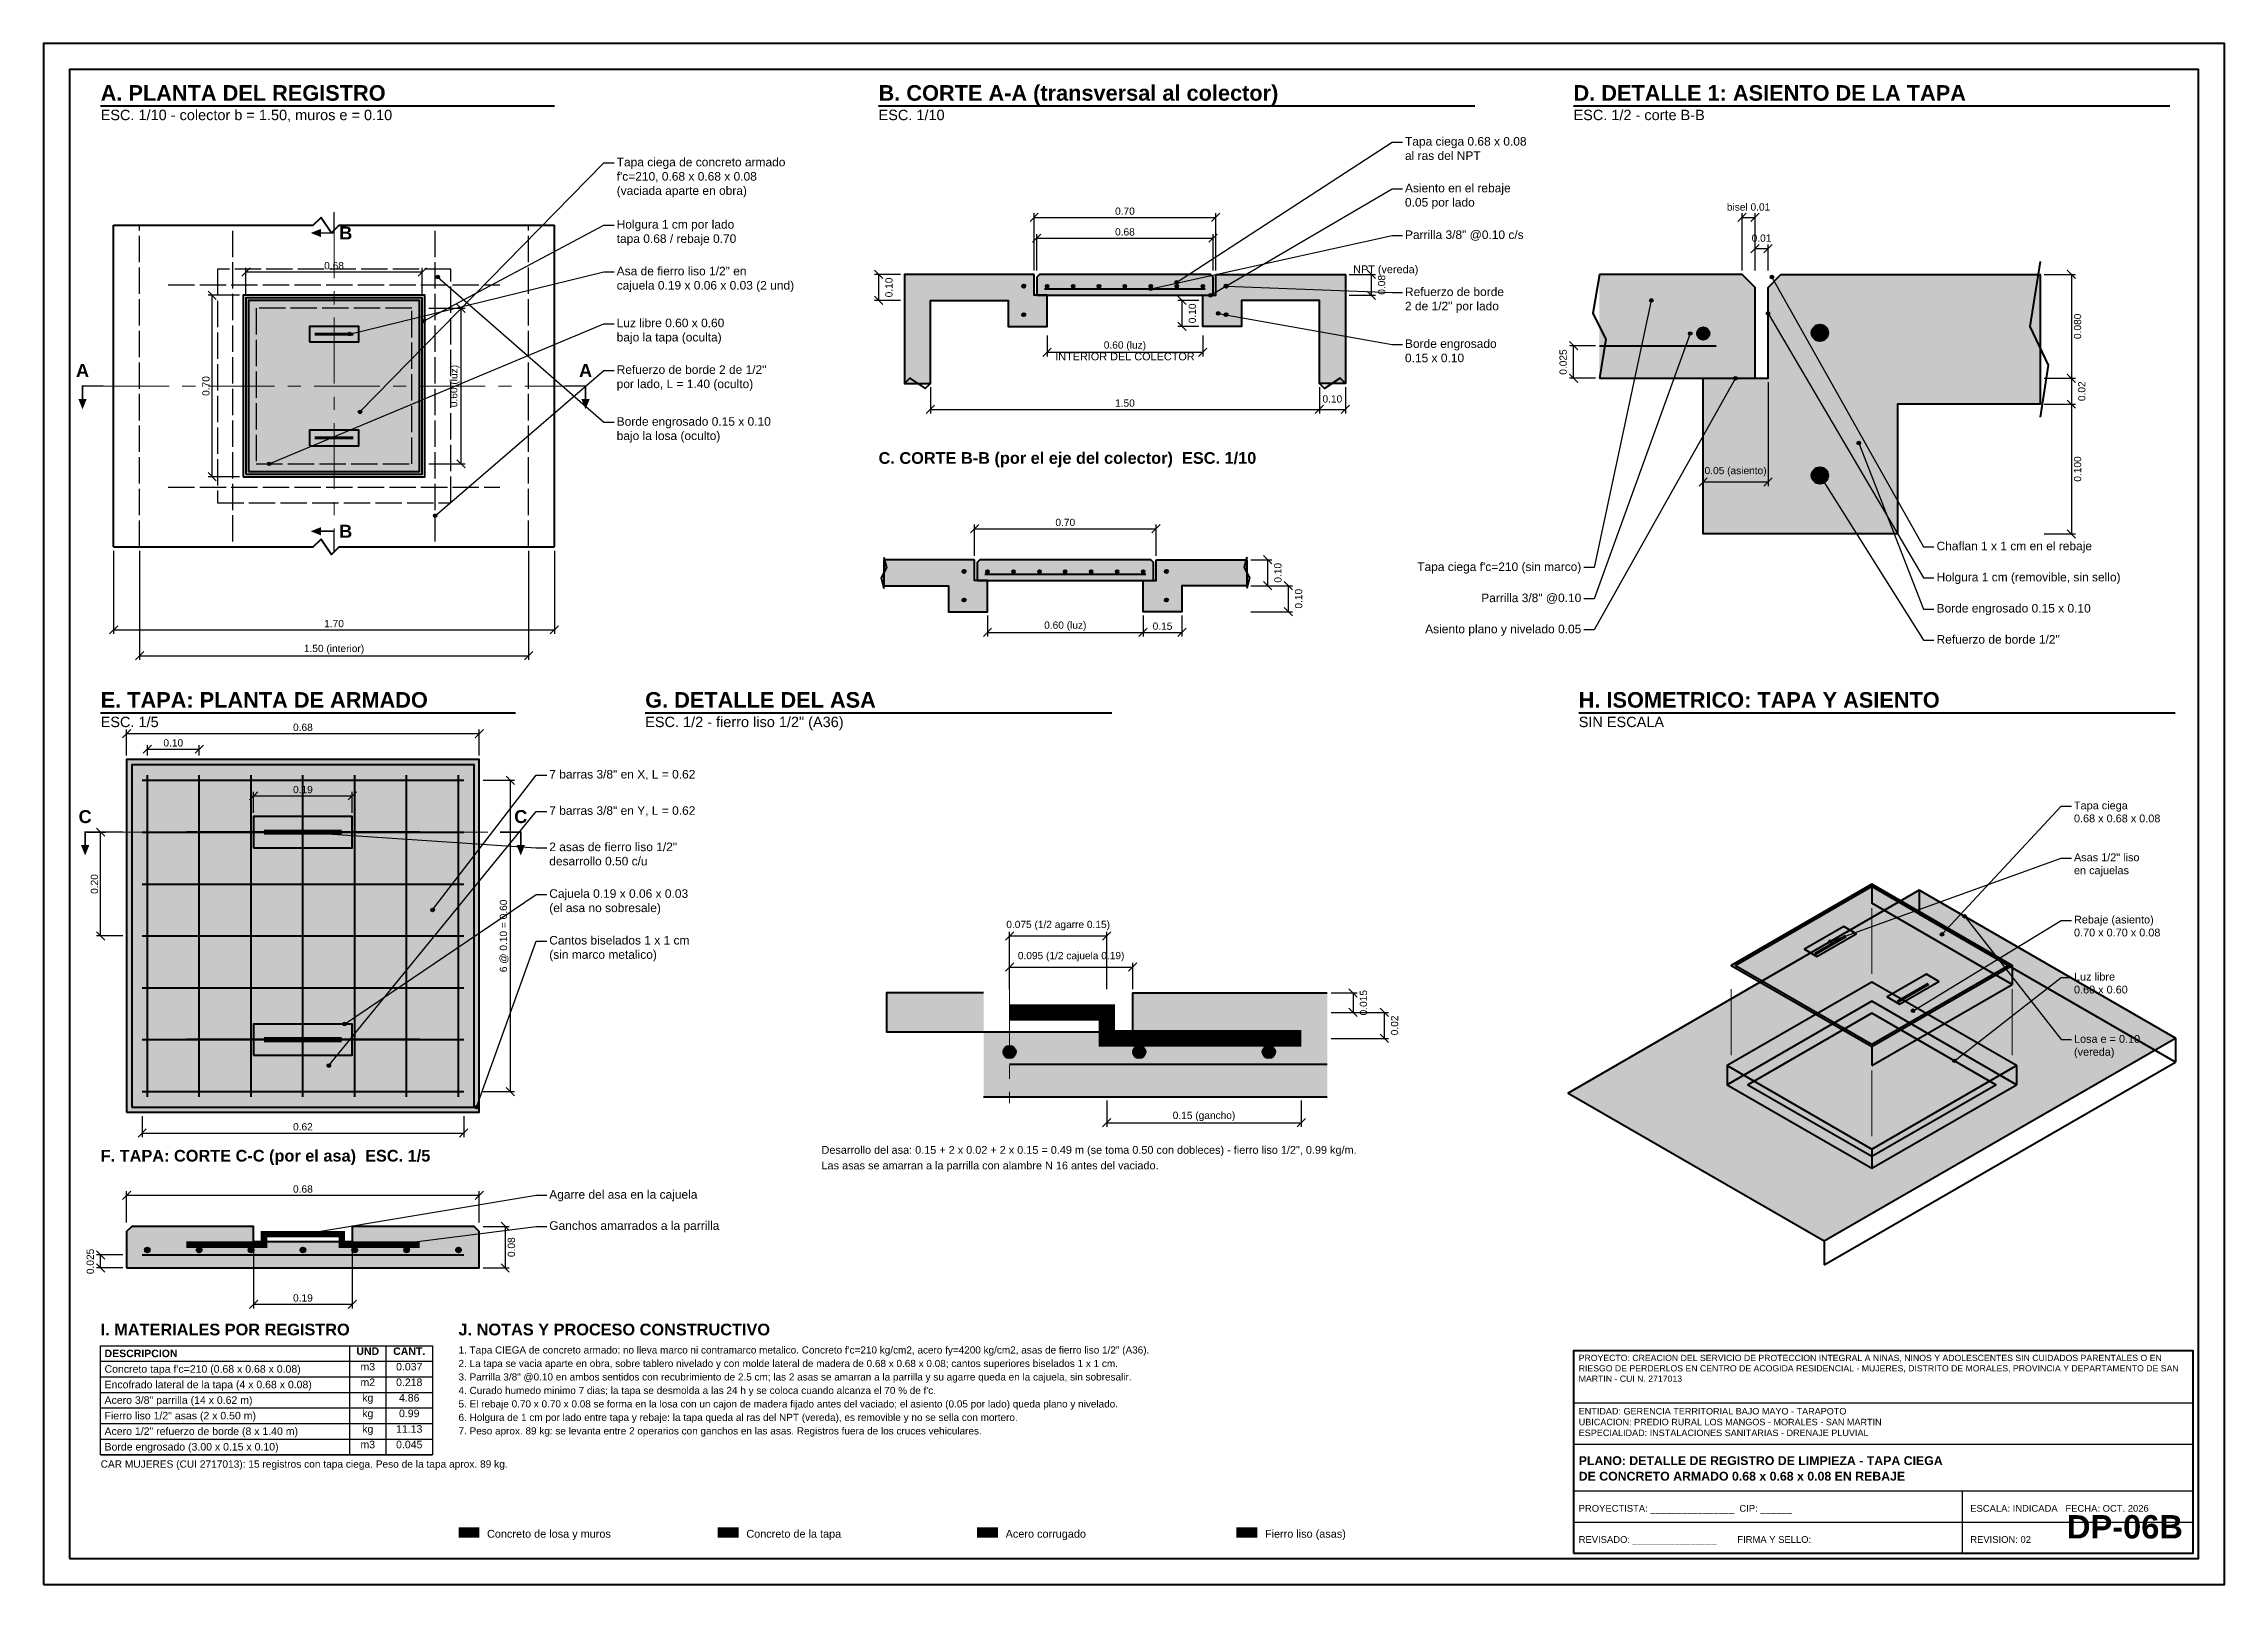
# Model space of a CAD drawing. Header units: millimetres. Extents: x 0 to 841, y 0 to 594.
import ezdxf
from ezdxf.enums import TextEntityAlignment as Align

# ---------------------------------------------------------------- set-up
doc = ezdxf.new("R2010")
doc.units = ezdxf.units.MM
doc.header["$LTSCALE"] = 8
doc.linetypes.add('CENTER', pattern=[5.08, 3.175, -0.635, 0.635, -0.635])
doc.linetypes.add('DASHED', pattern=[1.524, 1.27, -0.254])
for name, color, linetype, lineweight in [('ACERO', 1, 'Continuous', 40), ('ACERO_LISO', 30, 'Continuous', 40), ('ACERO_OCULTO', 1, 'DASHED', 25), ('CONCRETO', 8, 'Continuous', 50), ('CONCRETO_ACHURADO', 253, 'Continuous', 13), ('CORTE', 1, 'Continuous', 35), ('COTAS', 94, 'Continuous', 18), ('EJES', 1, 'CENTER', 18), ('LAMINA', 7, 'Continuous', 50), ('MEMBRETE', 7, 'Continuous', 25), ('NOTAS_LLAMADA', 30, 'Continuous', 25), ('OCULTO', 8, 'DASHED', 25), ('TAPA', 8, 'Continuous', 50), ('TEXTO', 7, 'Continuous', 25), ('TITULOS', 160, 'Continuous', 50)]:
    doc.layers.add(name, color=color, linetype=linetype, lineweight=lineweight)
doc.styles.add('ARIAL', font='arial.ttf')
doc.styles.add('ARIALB', font='arialbd.ttf')
doc.dimstyles.new('M_1_10', dxfattribs={"dimtxt": 2.8, "dimasz": 2.2, "dimexe": 1.6, "dimexo": 1.5, "dimgap": 1, "dimtad": 1, "dimlfac": 0.01, "dimzin": 0, "dimdsep": 46, "dimtxsty": 'ARIAL', "dimtsz": 1.6, "dimcen": 2.5, "dimclrd": 94, "dimclre": 94, "dimclrt": 7, "dimazin": 3, "dimtfac": 1, "dimtmove": 1, "dimatfit": 3})
doc.dimstyles.new('M_1_2', dxfattribs={"dimtxt": 2.8, "dimasz": 2.2, "dimexe": 1.6, "dimexo": 1.5, "dimgap": 1, "dimtad": 1, "dimdec": 3, "dimlfac": 0.002, "dimzin": 0, "dimdsep": 46, "dimtxsty": 'ARIAL', "dimtsz": 1.6, "dimcen": 2.5, "dimclrd": 94, "dimclre": 94, "dimclrt": 7, "dimazin": 3, "dimtfac": 1, "dimtmove": 1, "dimatfit": 3})
doc.dimstyles.new('M_1_5', dxfattribs={"dimtxt": 2.8, "dimasz": 2.2, "dimexe": 1.6, "dimexo": 1.5, "dimgap": 1, "dimtad": 1, "dimlfac": 0.005, "dimzin": 0, "dimdsep": 46, "dimtxsty": 'ARIAL', "dimtsz": 1.6, "dimcen": 2.5, "dimclrd": 94, "dimclre": 94, "dimclrt": 7, "dimazin": 3, "dimtfac": 1, "dimtmove": 1, "dimatfit": 3})

msp = doc.modelspace()

# ---------------------------------------------------------------- hatches: boundary and pattern name
at = {"layer": 'ACERO'}
h = msp.add_hatch(color=1, dxfattribs=at)
edge = h.paths.add_edge_path()
edge.add_arc((378, 500.5), 0.635, 0, 360)
h = msp.add_hatch(color=1, dxfattribs=at)
edge = h.paths.add_edge_path()
edge.add_arc((387, 500.45), 0.55, 0, 360)
h = msp.add_hatch(color=1, dxfattribs=at)
edge = h.paths.add_edge_path()
edge.add_arc((397, 500.45), 0.55, 0, 360)
h = msp.add_hatch(color=1, dxfattribs=at)
edge = h.paths.add_edge_path()
edge.add_arc((407, 500.45), 0.55, 0, 360)
h = msp.add_hatch(color=1, dxfattribs=at)
edge = h.paths.add_edge_path()
edge.add_arc((417, 500.45), 0.55, 0, 360)
h = msp.add_hatch(color=1, dxfattribs=at)
edge = h.paths.add_edge_path()
edge.add_arc((427, 500.45), 0.55, 0, 360)
h = msp.add_hatch(color=1, dxfattribs=at)
edge = h.paths.add_edge_path()
edge.add_arc((437, 500.45), 0.55, 0, 360)
h = msp.add_hatch(color=1, dxfattribs=at)
edge = h.paths.add_edge_path()
edge.add_arc((447, 500.45), 0.55, 0, 360)
h = msp.add_hatch(color=1, dxfattribs=at)
edge = h.paths.add_edge_path()
edge.add_arc((456, 500.5), 0.635, 0, 360)
h = msp.add_hatch(color=1, dxfattribs=at)
edge = h.paths.add_edge_path()
edge.add_arc((378, 489.5), 0.635, 0, 360)
h = msp.add_hatch(color=1, dxfattribs=at)
edge = h.paths.add_edge_path()
edge.add_arc((456, 489.5), 0.635, 0, 360)
h = msp.add_hatch(color=1, dxfattribs=at)
edge = h.paths.add_edge_path()
edge.add_arc((640, 482.25), 2.3812, 0, 360)
h = msp.add_hatch(color=1, dxfattribs=at)
edge = h.paths.add_edge_path()
edge.add_arc((685, 482.5), 3.175, 0, 360)
h = msp.add_hatch(color=1, dxfattribs=at)
edge = h.paths.add_edge_path()
edge.add_arc((685, 427.5), 3.175, 0, 360)
h = msp.add_hatch(color=1, dxfattribs=at)
edge = h.paths.add_edge_path()
edge.add_arc((355, 390.5), 0.635, 0, 360)
h = msp.add_hatch(color=1, dxfattribs=at)
edge = h.paths.add_edge_path()
edge.add_arc((364, 390.45), 0.55, 0, 360)
h = msp.add_hatch(color=1, dxfattribs=at)
edge = h.paths.add_edge_path()
edge.add_arc((374, 390.45), 0.55, 0, 360)
h = msp.add_hatch(color=1, dxfattribs=at)
edge = h.paths.add_edge_path()
edge.add_arc((384, 390.45), 0.55, 0, 360)
h = msp.add_hatch(color=1, dxfattribs=at)
edge = h.paths.add_edge_path()
edge.add_arc((394, 390.45), 0.55, 0, 360)
h = msp.add_hatch(color=1, dxfattribs=at)
edge = h.paths.add_edge_path()
edge.add_arc((404, 390.45), 0.55, 0, 360)
h = msp.add_hatch(color=1, dxfattribs=at)
edge = h.paths.add_edge_path()
edge.add_arc((414, 390.45), 0.55, 0, 360)
h = msp.add_hatch(color=1, dxfattribs=at)
edge = h.paths.add_edge_path()
edge.add_arc((424, 390.45), 0.55, 0, 360)
h = msp.add_hatch(color=1, dxfattribs=at)
edge = h.paths.add_edge_path()
edge.add_arc((433, 390.5), 0.635, 0, 360)
h = msp.add_hatch(color=1, dxfattribs=at)
edge = h.paths.add_edge_path()
edge.add_arc((355, 379.5), 0.635, 0, 360)
h = msp.add_hatch(color=1, dxfattribs=at)
edge = h.paths.add_edge_path()
edge.add_arc((433, 379.5), 0.635, 0, 360)
h = msp.add_hatch(color=1, dxfattribs=at)
edge = h.paths.add_edge_path()
edge.add_arc((372.5, 205.25), 2.3812, 0, 360)
h = msp.add_hatch(color=1, dxfattribs=at)
edge = h.paths.add_edge_path()
edge.add_arc((422.5, 205.25), 2.3812, 0, 360)
h = msp.add_hatch(color=1, dxfattribs=at)
edge = h.paths.add_edge_path()
edge.add_arc((472.5, 205.25), 2.3812, 0, 360)
h = msp.add_hatch(color=1, dxfattribs=at)
edge = h.paths.add_edge_path()
edge.add_arc((40, 128.9), 0.9525, 0, 360)
h = msp.add_hatch(color=1, dxfattribs=at)
edge = h.paths.add_edge_path()
edge.add_arc((60, 128.9), 0.9525, 0, 360)
h = msp.add_hatch(color=1, dxfattribs=at)
edge = h.paths.add_edge_path()
edge.add_arc((80, 128.9), 0.9525, 0, 360)
h = msp.add_hatch(color=1, dxfattribs=at)
edge = h.paths.add_edge_path()
edge.add_arc((100, 128.9), 0.9525, 0, 360)
h = msp.add_hatch(color=1, dxfattribs=at)
edge = h.paths.add_edge_path()
edge.add_arc((120, 128.9), 0.9525, 0, 360)
h = msp.add_hatch(color=1, dxfattribs=at)
edge = h.paths.add_edge_path()
edge.add_arc((140, 128.9), 0.9525, 0, 360)
h = msp.add_hatch(color=1, dxfattribs=at)
edge = h.paths.add_edge_path()
edge.add_arc((160, 128.9), 0.9525, 0, 360)
at = {"layer": 'CONCRETO_ACHURADO'}
for color, points in [(254, [(382, 505), (332, 505), (332, 463), (342, 463), (342, 495), (372, 495), (372, 485), (387, 485), (387, 497), (382, 497)]), (253, [(383, 497), (451, 497), (451, 504), (450, 505), (384, 505), (383, 504)]), (254, [(452, 505), (502, 505), (502, 463), (492, 463), (492, 495), (462, 495), (462, 485), (447, 485), (447, 497), (452, 497)]), (253, [(600, 465), (660, 465), (660, 500), (655, 505), (600, 505)]), (254, [(670, 505), (770, 505), (770, 455), (715, 455), (715, 405), (640, 405), (640, 465), (665, 465), (665, 500)]), (253, [(78, 428), (146, 428), (146, 496), (78, 496)]), (254, [(359, 395), (324, 395), (324, 385), (349, 385), (349, 375), (364, 375), (364, 387), (359, 387)]), (253, [(360, 387), (428, 387), (428, 394), (427, 395), (361, 395), (360, 394)]), (254, [(429, 395), (464, 395), (464, 385), (439, 385), (439, 375), (424, 375), (424, 387), (429, 387)]), (253, [(32, 182), (168, 182), (168, 318), (32, 318)]), (253, [(705, 207.36), (759.1785, 238.64), (705, 269.92), (650.8215, 238.64)]), (254, [(686.6749, 132.38), (822.1213, 210.58), (723.3251, 267.62), (587.8787, 189.42)]), (253, [(362.5, 228), (325, 228), (325, 213), (420, 213), (420, 228), (495, 228), (495, 188), (362.5, 188)]), (252, [(705, 167.8), (760.772, 200), (705, 232.2), (649.228, 200)]), (253, [(32, 122), (168, 122), (168, 136), (166, 138), (119, 138), (119, 132), (81, 132), (81, 138), (34, 138), (32, 136)])]:
    msp.add_hatch(color=color, dxfattribs=at).paths.add_polyline_path(points)
at = {"layer": 'NOTAS_LLAMADA'}
h = msp.add_hatch(color=30, dxfattribs=at)
edge = h.paths.add_edge_path()
edge.add_arc((152, 504), 0.7, 0, 360)
h = msp.add_hatch(color=30, dxfattribs=at)
edge = h.paths.add_edge_path()
edge.add_arc((666.5, 504), 0.7, 0, 360)
h = msp.add_hatch(color=30, dxfattribs=at)
edge = h.paths.add_edge_path()
edge.add_arc((427, 499.5), 0.7, 0, 360)
h = msp.add_hatch(color=30, dxfattribs=at)
edge = h.paths.add_edge_path()
edge.add_arc((437, 502), 0.7, 0, 360)
h = msp.add_hatch(color=30, dxfattribs=at)
edge = h.paths.add_edge_path()
edge.add_arc((450, 497), 0.7, 0, 360)
h = msp.add_hatch(color=30, dxfattribs=at)
edge = h.paths.add_edge_path()
edge.add_arc((456, 500.5), 0.7, 0, 360)
h = msp.add_hatch(color=30, dxfattribs=at)
edge = h.paths.add_edge_path()
edge.add_arc((453, 490), 0.7, 0, 360)
h = msp.add_hatch(color=30, dxfattribs=at)
edge = h.paths.add_edge_path()
edge.add_arc((620, 495), 0.7, 0, 360)
h = msp.add_hatch(color=30, dxfattribs=at)
edge = h.paths.add_edge_path()
edge.add_arc((665, 490), 0.7, 0, 360)
h = msp.add_hatch(color=30, dxfattribs=at)
edge = h.paths.add_edge_path()
edge.add_arc((118, 482), 0.7, 0, 360)
h = msp.add_hatch(color=30, dxfattribs=at)
edge = h.paths.add_edge_path()
edge.add_arc((146.5, 487), 0.7, 0, 360)
h = msp.add_hatch(color=30, dxfattribs=at)
edge = h.paths.add_edge_path()
edge.add_arc((635, 482.25), 0.7, 0, 360)
h = msp.add_hatch(color=30, dxfattribs=at)
edge = h.paths.add_edge_path()
edge.add_arc((652.5, 465), 0.7, 0, 360)
h = msp.add_hatch(color=30, dxfattribs=at)
edge = h.paths.add_edge_path()
edge.add_arc((122, 452), 0.7, 0, 360)
h = msp.add_hatch(color=30, dxfattribs=at)
edge = h.paths.add_edge_path()
edge.add_arc((700, 440), 0.7, 0, 360)
h = msp.add_hatch(color=30, dxfattribs=at)
edge = h.paths.add_edge_path()
edge.add_arc((87, 432), 0.7, 0, 360)
h = msp.add_hatch(color=30, dxfattribs=at)
edge = h.paths.add_edge_path()
edge.add_arc((685, 427.5), 0.7, 0, 360)
h = msp.add_hatch(color=30, dxfattribs=at)
edge = h.paths.add_edge_path()
edge.add_arc((151, 412), 0.7, 0, 360)
h = msp.add_hatch(color=30, dxfattribs=at)
edge = h.paths.add_edge_path()
edge.add_arc((100, 290), 0.7, 0, 360)
h = msp.add_hatch(color=30, dxfattribs=at)
edge = h.paths.add_edge_path()
edge.add_arc((150, 260), 0.7, 0, 360)
h = msp.add_hatch(color=30, dxfattribs=at)
edge = h.paths.add_edge_path()
edge.add_arc((740.8535, 257.5), 0.7, 0, 360)
h = msp.add_hatch(color=30, dxfattribs=at)
edge = h.paths.add_edge_path()
edge.add_arc((689.0651, 247.84), 0.7, 0, 360)
h = msp.add_hatch(color=30, dxfattribs=at)
edge = h.paths.add_edge_path()
edge.add_arc((732.0893, 250.6), 0.7, 0, 360)
h = msp.add_hatch(color=30, dxfattribs=at)
edge = h.paths.add_edge_path()
edge.add_arc((720.9349, 221.16), 0.7, 0, 360)
h = msp.add_hatch(color=30, dxfattribs=at)
edge = h.paths.add_edge_path()
edge.add_arc((116, 216), 0.7, 0, 360)
h = msp.add_hatch(color=30, dxfattribs=at)
edge = h.paths.add_edge_path()
edge.add_arc((736.8697, 201.84), 0.7, 0, 360)
h = msp.add_hatch(color=30, dxfattribs=at)
edge = h.paths.add_edge_path()
edge.add_arc((110, 200), 0.7, 0, 360)
h = msp.add_hatch(color=30, dxfattribs=at)
edge = h.paths.add_edge_path()
edge.add_arc((167, 184), 0.7, 0, 360)
h = msp.add_hatch(color=30, dxfattribs=at)
edge = h.paths.add_edge_path()
edge.add_arc((100, 135), 0.7, 0, 360)
h = msp.add_hatch(color=30, dxfattribs=at)
edge = h.paths.add_edge_path()
edge.add_arc((135, 131), 0.7, 0, 360)
at = {"layer": 'TEXTO'}
for color, points in [(254, [(160, 18), (168, 18), (168, 22), (160, 22)]), (253, [(260, 18), (268, 18), (268, 22), (260, 22)]), (1, [(360, 18), (368, 18), (368, 22), (360, 22)]), (30, [(460, 18), (468, 18), (468, 22), (460, 22)])]:
    msp.add_hatch(color=color, dxfattribs=at).paths.add_polyline_path(points)

# ---------------------------------------------------------------- linework, layer by layer
at = {"layer": 'ACERO'}
for p, q in [((386, 499.5), (448, 499.5)), ((600, 477.5), (645, 477.5)), ((363, 389.5), (425, 389.5)), ((40, 188), (40, 312)), ((60, 188), (60, 312)), ((80, 188), (80, 312)), ((100, 188), (100, 312)), ((120, 188), (120, 312)), ((140, 188), (140, 312)), ((160, 188), (160, 312)), ((38, 310), (162, 310)), ((38, 290), (162, 290)), ((38, 270), (162, 270)), ((38, 250), (162, 250)), ((38, 230), (162, 230)), ((38, 210), (162, 210)), ((372.5, 200.5), (495, 200.5)), ((38, 190), (162, 190)), ((38, 127), (162, 127))]:
    msp.add_line(p, q, dxfattribs=at)
for centre, radius in [((378, 500.5), 0.635), ((387, 500.45), 0.55), ((397, 500.45), 0.55), ((407, 500.45), 0.55), ((417, 500.45), 0.55), ((427, 500.45), 0.55), ((437, 500.45), 0.55), ((447, 500.45), 0.55), ((456, 500.5), 0.635), ((378, 489.5), 0.635), ((456, 489.5), 0.635), ((640, 482.25), 2.3812), ((685, 482.5), 3.175), ((685, 427.5), 3.175), ((355, 390.5), 0.635), ((364, 390.45), 0.55), ((374, 390.45), 0.55), ((384, 390.45), 0.55), ((394, 390.45), 0.55), ((404, 390.45), 0.55), ((414, 390.45), 0.55), ((424, 390.45), 0.55), ((433, 390.5), 0.635), ((355, 379.5), 0.635), ((433, 379.5), 0.635), ((372.5, 205.25), 2.3812), ((422.5, 205.25), 2.3812), ((472.5, 205.25), 2.3812), ((40, 128.9), 0.9525), ((60, 128.9), 0.9525), ((80, 128.9), 0.9525), ((100, 128.9), 0.9525), ((120, 128.9), 0.9525), ((140, 128.9), 0.9525), ((160, 128.9), 0.9525)]:
    msp.add_circle(centre, radius, dxfattribs=at)
at = {"layer": 'ACERO_LISO'}
for points, const_width in [([(104.5, 482), (119.5, 482)], 1.2), ([(104.5, 442), (119.5, 442)], 1.2), ([(55, 290), (85, 290)], 0.9), ([(85, 290), (115, 290)], 2), ([(115, 290), (145, 290)], 0.9), ([(683.0896, 243.01), (695.0407, 249.91)], 1.2), ([(714.9593, 224.61), (726.9104, 231.51)], 1.2), ([(372.5, 220.5), (410, 220.5), (410, 210.5), (485, 210.5)], 6.35), ([(55, 210), (85, 210)], 0.9), ([(85, 210), (115, 210)], 2), ([(115, 210), (145, 210)], 0.9), ([(55, 131), (85, 131), (85, 135), (115, 135), (115, 131), (145, 131)], 2.54)]:
    msp.add_lwpolyline(points, dxfattribs=dict(at, const_width=const_width))
at = {"layer": 'ACERO_OCULTO'}
for p, q in [((73, 402), (73, 522)), ((151, 402), (151, 522)), ((48, 501), (176, 501)), ((48, 423), (176, 423))]:
    msp.add_line(p, q, dxfattribs=at)
at = {"layer": 'CONCRETO'}
for p, q in [((27, 400), (27, 524)), ((197, 400), (197, 524)), ((723.3251, 267.62), (723.3251, 258.42)), ((822.1213, 201.38), (723.3251, 258.42)), ((822.1213, 210.58), (822.1213, 201.38)), ((649.228, 200), (649.228, 192.64)), ((686.6749, 123.18), (822.1213, 201.38)), ((760.772, 200), (760.772, 192.64)), ((705, 167.8), (705, 160.44)), ((686.6749, 132.38), (686.6749, 123.18))]:
    msp.add_line(p, q, dxfattribs=at)
for points in [[(27, 524), (104, 524), (107, 527), (111, 521), (114, 524), (197, 524)], [(770, 510), (766, 485), (773, 470), (770, 450)], [(332, 463), (334, 465), (340, 461), (342, 463)], [(502, 463), (500, 465), (494, 461), (492, 463)], [(27, 400), (104, 400), (107, 403), (111, 397), (114, 400), (197, 400)], [(324, 396), (325, 392), (323, 388), (324, 384)], [(464, 396), (463, 392), (465, 388), (464, 384)]]:
    msp.add_lwpolyline(points, dxfattribs=at)
for points in [[(382, 505), (332, 505), (332, 463), (342, 463), (342, 495), (372, 495), (372, 485), (387, 485), (387, 497), (382, 497)], [(452, 505), (502, 505), (502, 463), (492, 463), (492, 495), (462, 495), (462, 485), (447, 485), (447, 497), (452, 497)], [(670, 505), (770, 505), (770, 455), (715, 455), (715, 405), (640, 405), (640, 465), (665, 465), (665, 500)], [(77, 427), (147, 427), (147, 497), (77, 497)], [(102.5, 479), (121.5, 479), (121.5, 485), (102.5, 485)], [(102.5, 439), (121.5, 439), (121.5, 445), (102.5, 445)], [(359, 395), (324, 395), (324, 385), (349, 385), (349, 375), (364, 375), (364, 387), (359, 387)], [(429, 395), (464, 395), (464, 385), (439, 385), (439, 375), (424, 375), (424, 387), (429, 387)], [(81, 284), (119, 284), (119, 296), (81, 296)], [(686.6749, 132.38), (822.1213, 210.58), (723.3251, 267.62), (587.8787, 189.42)], [(683.8863, 242.09), (699.0244, 250.83), (694.244, 253.59), (679.1058, 244.85)], [(705, 167.8), (760.772, 200), (705, 232.2), (649.228, 200)], [(715.756, 223.69), (730.8942, 232.43), (726.1137, 235.19), (710.9756, 226.45)], [(705, 160.44), (760.772, 192.64), (705, 224.84), (649.228, 192.64)], [(705, 165.04), (752.8046, 192.64), (705, 220.24), (657.1954, 192.64)], [(81, 204), (119, 204), (119, 216), (81, 216)]]:
    msp.add_lwpolyline(points, close=True, dxfattribs=at)
at = {"layer": 'CORTE', "const_width": 0.6}
for points in [[(112, 529), (112, 521), (107, 521)], [(23, 462), (15, 462), (15, 457)], [(201, 462), (209, 462), (209, 457)], [(112, 398), (112, 406), (107, 406)], [(24, 290), (16, 290), (16, 285)], [(176, 290), (184, 290), (184, 285)]]:
    msp.add_lwpolyline(points, dxfattribs=at)
at = {"layer": 'CORTE', "color": 1}
for points in [[(107, 519.4), (107, 522.6), (103, 521)], [(13.4, 457), (16.6, 457), (15, 453)], [(207.4, 457), (210.6, 457), (209, 453)], [(107, 404.4), (107, 407.6), (103, 406)], [(14.4, 285), (17.6, 285), (16, 281)], [(182.4, 285), (185.6, 285), (184, 281)]]:
    msp.add_solid(points, dxfattribs=at)
at = {"layer": 'EJES'}
for p, q in [((112, 529), (112, 398)), ((23, 462), (201, 462)), ((24, 290), (176, 290)), ((705, 260.72), (705, 233.12)), ((372.5, 230.5), (372.5, 185.5)), ((650.8215, 229.44), (650.8215, 201.84)), ((759.1785, 229.44), (759.1785, 201.84)), ((705, 198.16), (705, 170.56))]:
    msp.add_line(p, q, dxfattribs=at)
at = {"layer": 'LAMINA'}
msp.add_lwpolyline([(0, 0), (841, 0), (841, 594), (0, 594)], close=True, dxfattribs=at)
at = {"layer": 'LAMINA', "lineweight": 70}
msp.add_lwpolyline([(10, 10), (831, 10), (831, 584), (10, 584)], close=True, dxfattribs=at)
at = {"layer": 'MEMBRETE'}
for p, q in [((22, 86), (150, 86)), ((118, 92), (118, 50)), ((132, 92), (132, 50)), ((22, 80), (150, 80)), ((22, 74), (150, 74)), ((22, 68), (150, 68)), ((590, 70), (829, 70)), ((22, 62), (150, 62)), ((22, 56), (150, 56)), ((590, 54), (829, 54)), ((22, 50), (150, 50)), ((590, 36), (829, 36)), ((740, 12), (740, 36)), ((590, 24), (829, 24))]:
    msp.add_line(p, q, dxfattribs=at)
msp.add_lwpolyline([(22, 92), (150, 92), (150, 50), (22, 50)], close=True, dxfattribs=at)
at = {"layer": 'MEMBRETE', "lineweight": 50}
msp.add_lwpolyline([(590, 12), (829, 12), (829, 90), (590, 90)], close=True, dxfattribs=at)
at = {"layer": 'NOTAS_LLAMADA'}
for points in [[(437, 502), (520, 556), (524, 556)], [(122, 452), (216, 548), (220, 548)], [(450, 497), (520, 538), (524, 538)], [(146.5, 487), (216, 524), (220, 524)], [(427, 499.5), (520, 520), (524, 520)], [(118, 482), (216, 506), (220, 506)], [(152, 504), (216, 448), (220, 448)], [(456, 500.5), (520, 498), (524, 498)], [(666.5, 504), (725, 400), (729, 400)], [(453, 490), (520, 478), (524, 478)], [(620, 495), (598, 392), (594, 392)], [(665, 490), (725, 388), (729, 388)], [(87, 432), (216, 486), (220, 486)], [(635, 482.25), (598, 380), (594, 380)], [(151, 412), (216, 468), (220, 468)], [(652.5, 465), (598, 368), (594, 368)], [(700, 440), (725, 376), (729, 376)], [(685, 427.5), (725, 364), (729, 364)], [(150, 260), (190, 312), (194, 312)], [(110, 200), (190, 298), (194, 298)], [(732.0893, 250.6), (778, 300), (782, 300)], [(100, 290), (190, 284), (194, 284)], [(689.0651, 247.84), (778, 280), (782, 280)], [(116, 216), (190, 266), (194, 266)], [(720.9349, 221.16), (778, 256), (782, 256)], [(740.8535, 257.5), (778, 210), (782, 210)], [(167, 184), (190, 248), (194, 248)], [(736.8697, 201.84), (778, 234), (782, 234)], [(100, 135), (190, 150), (194, 150)], [(135, 131), (190, 138), (194, 138)]]:
    msp.add_lwpolyline(points, dxfattribs=at)
for centre in [(152, 504), (666.5, 504), (427, 499.5), (437, 502), (450, 497), (456, 500.5), (453, 490), (620, 495), (665, 490), (118, 482), (146.5, 487), (635, 482.25), (652.5, 465), (122, 452), (700, 440), (87, 432), (685, 427.5), (151, 412), (100, 290), (150, 260), (740.8535, 257.5), (689.0651, 247.84), (732.0893, 250.6), (720.9349, 221.16), (116, 216), (736.8697, 201.84), (110, 200), (167, 184), (100, 135), (135, 131)]:
    msp.add_circle(centre, 0.7, dxfattribs=at)
at = {"layer": 'OCULTO'}
for p, q in [((37, 400), (37, 524)), ((187, 400), (187, 524))]:
    msp.add_line(p, q, dxfattribs=at)
for points in [[(67, 417), (157, 417), (157, 507), (67, 507)], [(82, 432), (142, 432), (142, 492), (82, 492)]]:
    msp.add_lwpolyline(points, close=True, dxfattribs=at)
at = {"layer": 'TAPA'}
for p, q in [((705, 269.92), (705, 262.56)), ((759.1785, 231.28), (705, 262.56)), ((759.1785, 238.64), (759.1785, 231.28)), ((705, 200), (759.1785, 231.28)), ((705, 207.36), (705, 200)), ((362.5, 188), (495, 188))]:
    msp.add_line(p, q, dxfattribs=at)
for points in [[(383, 497), (451, 497), (451, 504), (450, 505), (384, 505), (383, 504)], [(78, 428), (146, 428), (146, 496), (78, 496)], [(79, 429), (145, 429), (145, 495), (79, 495)], [(360, 387), (428, 387), (428, 394), (427, 395), (361, 395), (360, 394)], [(32, 182), (168, 182), (168, 318), (32, 318)], [(34, 184), (166, 184), (166, 316), (34, 316)], [(705, 207.36), (759.1785, 238.64), (705, 269.92), (650.8215, 238.64)], [(705, 208.28), (757.5851, 238.64), (705, 269), (652.4149, 238.64)], [(32, 122), (168, 122), (168, 136), (166, 138), (119, 138), (119, 132), (81, 132), (81, 138), (34, 138), (32, 136)]]:
    msp.add_lwpolyline(points, close=True, dxfattribs=at)
for points in [[(600, 505), (597.5, 490), (602.5, 480), (600, 465)], [(600, 465), (660, 465), (660, 500), (655, 505), (600, 505)], [(362.5, 228), (325, 228), (325, 213), (420, 213), (420, 228), (495, 228)]]:
    msp.add_lwpolyline(points, dxfattribs=at)
at = {"layer": 'TITULOS', "lineweight": 70}
for p, q in [((22, 570), (197, 570)), ((322, 570), (552, 570)), ((590, 570), (820, 570)), ((22, 336), (182, 336)), ((232, 336), (412, 336)), ((592, 336), (822, 336))]:
    msp.add_line(p, q, dxfattribs=at)

# ---------------------------------------------------------------- texts
at = {"layer": 'CORTE', "style": 'ARIALB'}
for p in [(114, 521), (114, 406)]:
    msp.add_text('B', height=5, dxfattribs=at).set_placement(p, align=Align.MIDDLE_LEFT)
for s, p in [('A', (15, 464)), ('A', (209, 464)), ('C', (16, 292)), ('C', (184, 292))]:
    msp.add_text(s, height=5, dxfattribs=at).set_placement(p, align=Align.BOTTOM_CENTER)
at = {"layer": 'TEXTO'}
for s, height, style, p in [('NPT (vereda)', 3, 'ARIAL', (505, 505.5)), ('Desarrollo del asa: 0.15 + 2 x 0.02 + 2 x 0.15 = 0.49 m (se toma 0.50 con dobleces) - fierro liso 1/2", 0.99 kg/m.', 3, 'ARIAL', (300, 166)), ('Las asas se amarran a la parrilla con alambre N 16 antes del vaciado.', 3, 'ARIAL', (300, 160)), ("Concreto tapa f'c=210 (0.68 x 0.68 x 0.08)", 2.9, 'ARIAL', (23.5, 81.6)), ('DESCRIPCION', 2.9, 'ARIALB', (23.5, 87.6)), ('2. La tapa se vacia aparte en obra, sobre tablero nivelado y con molde lateral de madera de 0.68 x 0.68 x 0.08; cantos superiores biselados 1 x 1 cm.', 2.75, 'ARIAL', (160, 83.8)), ('1. Tapa CIEGA de concreto armado: no lleva marco ni contramarco metalico. Concreto f\'c=210 kg/cm2, acero fy=4200 kg/cm2, asas de fierro liso 1/2" (A36).', 2.75, 'ARIAL', (160, 89)), ('Encofrado lateral de la tapa (4 x 0.68 x 0.08)', 2.9, 'ARIAL', (23.5, 75.6)), ("4. Curado humedo minimo 7 dias; la tapa se desmolda a las 24 h y se coloca cuando alcanza el 70 % de f'c.", 2.75, 'ARIAL', (160, 73.4)), ('3. Parrilla 3/8" @0.10 en ambos sentidos con recubrimiento de 2.5 cm; las 2 asas se amarran a la parrilla y su agarre queda en la cajuela, sin sobresalir.', 2.75, 'ARIAL', (160, 78.6)), ('Acero 3/8" parrilla (14 x 0.62 m)', 2.9, 'ARIAL', (23.5, 69.6)), ('5. El rebaje 0.70 x 0.70 x 0.08 se forma en la losa con un cajon de madera fijado antes del vaciado; el asiento (0.05 por lado) queda plano y nivelado.', 2.75, 'ARIAL', (160, 68.2)), ('Acero 1/2" refuerzo de borde (8 x 1.40 m)', 2.9, 'ARIAL', (23.5, 57.6)), ('Fierro liso 1/2" asas (2 x 0.50 m)', 2.9, 'ARIAL', (23.5, 63.6)), ('6. Holgura de 1 cm por lado entre tapa y rebaje: la tapa queda al ras del NPT (vereda), es removible y no se sella con mortero.', 2.75, 'ARIAL', (160, 63)), ('7. Peso aprox. 89 kg: se levanta entre 2 operarios con ganchos en las asas. Registros fuera de los cruces vehiculares.', 2.75, 'ARIAL', (160, 57.8)), ('Borde engrosado (3.00 x 0.15 x 0.10)', 2.9, 'ARIAL', (23.5, 51.6)), ('CAR MUJERES (CUI 2717013): 15 registros con tapa ciega. Peso de la tapa aprox. 89 kg.', 2.8, 'ARIAL', (22, 45)), ('PLANO: DETALLE DE REGISTRO DE LIMPIEZA - TAPA CIEGA', 3.4, 'ARIALB', (592, 46)), ('DE CONCRETO ARMADO 0.68 x 0.68 x 0.08 EN REBAJE', 3.4, 'ARIALB', (592, 40)), ('PROYECTISTA: ________________  CIP: ______', 2.6, 'ARIAL', (592, 28)), ('ESCALA: INDICADA   FECHA: OCT. 2026', 2.6, 'ARIAL', (743, 28)), ('Concreto de losa y muros', 3, 'ARIAL', (171, 18)), ('Concreto de la tapa', 3, 'ARIAL', (271, 18)), ('Acero corrugado', 3, 'ARIAL', (371, 18)), ('Fierro liso (asas)', 3, 'ARIAL', (471, 18)), ('REVISADO: ________________        FIRMA Y SELLO:', 2.6, 'ARIAL', (592, 16)), ('REVISION: 02', 2.6, 'ARIAL', (743, 16))]:
    msp.add_text(s, height=height, dxfattribs=dict(at, style=style)).set_placement(p)
for s, height, style, p in [('INTERIOR DEL COLECTOR', 3, 'ARIAL', (417, 471)), ('UND', 2.9, 'ARIALB', (125, 87.6)), ('m3', 2.9, 'ARIAL', (125, 81.6)), ('CANT.', 2.9, 'ARIALB', (141, 87.6)), ('0.037', 2.9, 'ARIAL', (141, 81.6)), ('m2', 2.9, 'ARIAL', (125, 75.6)), ('0.218', 2.9, 'ARIAL', (141, 75.6)), ('kg', 2.9, 'ARIAL', (125, 69.6)), ('kg', 2.9, 'ARIAL', (125, 63.6)), ('4.86', 2.9, 'ARIAL', (141, 69.6)), ('0.99', 2.9, 'ARIAL', (141, 63.6)), ('kg', 2.9, 'ARIAL', (125, 57.6)), ('11.13', 2.9, 'ARIAL', (141, 57.6)), ('m3', 2.9, 'ARIAL', (125, 51.6)), ('0.045', 2.9, 'ARIAL', (141, 51.6))]:
    msp.add_text(s, height=height, dxfattribs=dict(at, style=style)).set_placement(p, align=Align.BOTTOM_CENTER)
at = {"layer": 'TEXTO', "style": 'ARIAL'}
for s, insert, char_height, width, attachment_point in [('Tapa ciega 0.68 x 0.08\\Pal ras del NPT', (525, 557.98), 3.3, 60, 1), ("Tapa ciega de concreto armado\\Pf'c=210, 0.68 x 0.68 x 0.08\\P(vaciada aparte en obra)", (221, 549.98), 3.3, 80, 1), ('Asiento en el rebaje\\P0.05 por lado', (525, 539.98), 3.3, 60, 1), ('Holgura 1 cm por lado\\Ptapa 0.68 / rebaje 0.70', (221, 525.98), 3.3, 80, 1), ('Parrilla 3/8" @0.10 c/s', (525, 521.98), 3.3, 60, 1), ('Asa de fierro liso 1/2" en\\Pcajuela 0.19 x 0.06 x 0.03 (2 und)', (221, 507.98), 3.3, 80, 1), ('Refuerzo de borde\\P2 de 1/2" por lado', (525, 499.98), 3.3, 60, 1), ('Luz libre 0.60 x 0.60\\Pbajo la tapa (oculta)', (221, 487.98), 3.3, 80, 1), ('Borde engrosado\\P0.15 x 0.10', (525, 479.98), 3.3, 60, 1), ('Refuerzo de borde 2 de 1/2"\\Ppor lado, L = 1.40 (oculto)', (221, 469.98), 3.3, 80, 1), ('Borde engrosado 0.15 x 0.10\\Pbajo la losa (oculto)', (221, 449.98), 3.3, 80, 1), ('Chaflan 1 x 1 cm en el rebaje', (730, 401.98), 3.3, 80, 1), ("Tapa ciega f'c=210 (sin marco)", (593, 393.98), 3.3, 75, 3), ('Holgura 1 cm (removible, sin sello)', (730, 389.98), 3.3, 80, 1), ('Parrilla 3/8" @0.10', (593, 381.98), 3.3, 75, 3), ('Asiento plano y nivelado 0.05', (593, 369.98), 3.3, 75, 3), ('Borde engrosado 0.15 x 0.10', (730, 377.98), 3.3, 80, 1), ('Refuerzo de borde 1/2"', (730, 365.98), 3.3, 80, 1), ('7 barras 3/8" en X, L = 0.62', (195, 313.98), 3.3, 90, 1), ('7 barras 3/8" en Y, L = 0.62', (195, 299.98), 3.3, 90, 1), ('Tapa ciega\\P0.68 x 0.68 x 0.08', (783, 301.8), 3, 50, 1), ('2 asas de fierro liso 1/2"\\Pdesarrollo 0.50 c/u', (195, 285.98), 3.3, 90, 1), ('Asas 1/2" liso\\Pen cajuelas', (783, 281.8), 3, 50, 1), ('Cajuela 0.19 x 0.06 x 0.03\\P(el asa no sobresale)', (195, 267.98), 3.3, 90, 1), ('Rebaje (asiento)\\P0.70 x 0.70 x 0.08', (783, 257.8), 3, 50, 1), ('Cantos biselados 1 x 1 cm\\P(sin marco metalico)', (195, 249.98), 3.3, 90, 1), ('Luz libre\\P0.60 x 0.60', (783, 235.8), 3, 50, 1), ('Losa e = 0.10\\P(vereda)', (783, 211.8), 3, 50, 1), ('Agarre del asa en la cajuela', (195, 151.98), 3.3, 80, 1), ('Ganchos amarrados a la parrilla', (195, 139.98), 3.3, 80, 1), ('PROYECTO: CREACION DEL SERVICIO DE PROTECCION INTEGRAL A NINAS, NINOS Y ADOLESCENTES SIN CUIDADOS PARENTALES O EN RIESGO DE PERDERLOS EN CENTRO DE ACOGIDA RESIDENCIAL - MUJERES, DISTRITO DE MORALES, PROVINCIA Y DEPARTAMENTO DE SAN MARTIN - CUI N. 2717013', (592, 88.5), 2.4, 232, 1), ('ENTIDAD: GERENCIA TERRITORIAL BAJO MAYO - TARAPOTO\\PUBICACION: PREDIO RURAL LOS MANGOS - MORALES - SAN MARTIN\\PESPECIALIDAD: INSTALACIONES SANITARIAS - DRENAJE PLUVIAL', (592, 68), 2.5, 232, 1)]:
    msp.add_mtext(s, dxfattribs=dict(at, insert=insert, char_height=char_height, width=width, attachment_point=attachment_point))
at = {"layer": 'TITULOS'}
for s, height, style, p in [('A. PLANTA DEL REGISTRO', 6, 'ARIALB', (22, 572)), ('B. CORTE A-A (transversal al colector)', 6, 'ARIALB', (322, 572)), ('D. DETALLE 1: ASIENTO DE LA TAPA', 6, 'ARIALB', (590, 572)), ('ESC. 1/10 - colector b = 1.50, muros e = 0.10', 4, 'ARIAL', (22, 564.5)), ('ESC. 1/10', 4, 'ARIAL', (322, 564.5)), ('ESC. 1/2 - corte B-B', 4, 'ARIAL', (590, 564.5)), ('C. CORTE B-B (por el eje del colector)  ESC. 1/10', 4.5, 'ARIALB', (322, 432)), ('E. TAPA: PLANTA DE ARMADO', 6, 'ARIALB', (22, 338)), ('G. DETALLE DEL ASA', 6, 'ARIALB', (232, 338)), ('H. ISOMETRICO: TAPA Y ASIENTO', 6, 'ARIALB', (592, 338)), ('ESC. 1/5', 4, 'ARIAL', (22, 330.5)), ('ESC. 1/2 - fierro liso 1/2" (A36)', 4, 'ARIAL', (232, 330.5)), ('SIN ESCALA', 4, 'ARIAL', (592, 330.5)), ('F. TAPA: CORTE C-C (por el asa)  ESC. 1/5', 4.5, 'ARIALB', (22, 163)), ('I. MATERIALES POR REGISTRO', 4.5, 'ARIALB', (22, 96)), ('J. NOTAS Y PROCESO CONSTRUCTIVO', 4.5, 'ARIALB', (160, 96))]:
    msp.add_text(s, height=height, dxfattribs=dict(at, style=style)).set_placement(p)
at = {"layer": 'TITULOS', "style": 'ARIALB'}
msp.add_text('DP-06B', height=9, dxfattribs=at).set_placement((825, 15), align=Align.BOTTOM_RIGHT)

# ---------------------------------------------------------------- dimensions: what is measured, and where the dimension line sits
at = {"layer": 'COTAS'}
for base, p1, p2, dimstyle in [((382, 527), (382, 505), (452, 505), 'M_1_10'), ((383, 519), (383, 505), (451, 505), 'M_1_10'), ((78, 506), (78, 496), (146, 496), 'M_1_10'), ((342, 453), (342, 463), (492, 463), 'M_1_10'), ((492, 453), (492, 463), (502, 463), 'M_1_10'), ((359, 407), (359, 395), (429, 395), 'M_1_10'), ((27, 368), (27, 400), (197, 400), 'M_1_10'), ((424, 367), (424, 375), (439, 375), 'M_1_10'), ((32, 328), (32, 318), (168, 318), 'M_1_5'), ((81, 304), (81, 296), (119, 296), 'M_1_5'), ((38, 174), (38, 182), (162, 182), 'M_1_5'), ((32, 150), (32, 138), (168, 138), 'M_1_5'), ((81, 108), (81, 132), (119, 132), 'M_1_5')]:
    msp.add_linear_dim(base=base, p1=p1, p2=p2, dimstyle=dimstyle, dxfattribs=at).render()
for base, p1, p2, text, dimstyle in [((655, 527), (655, 505), (660, 505), 'bisel 0.01', 'M_1_2'), ((660, 515), (660, 505), (665, 505), '0.01', 'M_1_2'), ((387, 475), (387, 483), (447, 483), '0.60 (luz)', 'M_1_10'), ((640, 425), (640, 465), (665, 465), '0.05 (asiento)', 'M_1_2'), ((37, 358), (37, 400), (187, 400), '1.50 (interior)', 'M_1_10'), ((364, 367), (364, 375), (424, 375), '0.60 (luz)', 'M_1_10'), ((40, 322), (40, 318), (60, 318), '0.10', 'M_1_5'), ((372.5, 250), (372.5, 228), (410, 228), '0.075 (1/2 agarre 0.15)', 'M_1_2'), ((372.5, 238), (372.5, 228), (420, 228), '0.095 (1/2 cajuela 0.19)', 'M_1_2'), ((410, 178), (410, 188), (485, 188), '0.15 (gancho)', 'M_1_2')]:
    msp.add_linear_dim(base=base, p1=p1, p2=p2, text=text, dimstyle=dimstyle, dxfattribs=at).render()
for base, p1, p2, dimstyle in [((322, 505), (332, 505), (332, 495), 'M_1_10'), ((512, 505), (502, 505), (502, 497), 'M_1_10'), ((782, 505), (770, 505), (770, 465), 'M_1_2'), ((65, 427), (77, 427), (77, 497), 'M_1_10'), ((439, 495), (447, 495), (447, 485), 'M_1_10'), ((782, 455), (770, 455), (770, 405), 'M_1_2'), ((472, 395), (464, 395), (464, 385), 'M_1_10'), ((480, 385), (464, 385), (464, 375), 'M_1_10'), ((22, 250), (32, 250), (32, 290), 'M_1_5'), ((178, 138), (168, 138), (168, 122), 'M_1_5')]:
    msp.add_linear_dim(base=base, p1=p1, p2=p2, angle=90, dimstyle=dimstyle, dxfattribs=at).render()
for base, p1, p2, text, dimstyle in [((161, 432), (147, 432), (147, 492), '0.60 (luz)', 'M_1_10'), ((590, 465), (600, 465), (600, 477.5), '0.025', 'M_1_2'), ((782, 465), (770, 465), (770, 455), '0.02', 'M_1_2'), ((180, 190), (168, 190), (168, 310), '6 @ 0.10 = 0.60', 'M_1_5'), ((505, 228), (495, 228), (495, 220.5), '0.015', 'M_1_2'), ((517, 220.5), (495, 220.5), (495, 210.5), '0.02', 'M_1_2'), ((22, 122), (32, 122), (32, 127), '0.025', 'M_1_5')]:
    msp.add_linear_dim(base=base, p1=p1, p2=p2, angle=90, text=text, dimstyle=dimstyle, dxfattribs=at).render()

doc.saveas('drawing.dxf')
